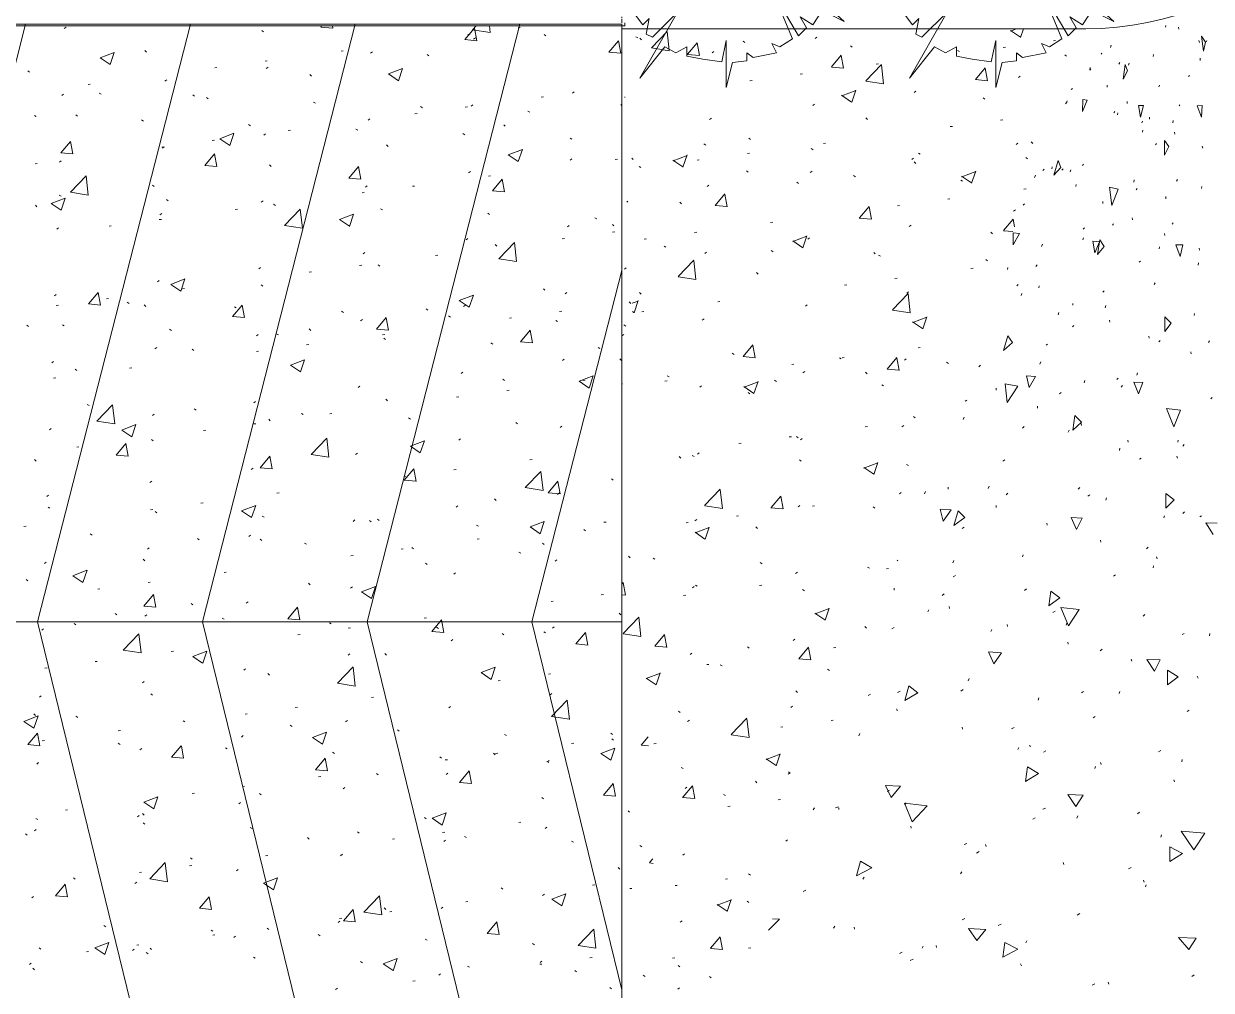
# Model space of a CAD drawing. Header units: millimetres. Extents: x 5359 to 218750, y -16347 to 109893.
# Drawn here: x 125256 to 129220, y 14008 to 17234 of the extents above; entities that cross this region are included whole.
import ezdxf

# ---------------------------------------------------------------- set-up
doc = ezdxf.new("R2010")
doc.units = ezdxf.units.MM
doc.linetypes.add('Grid Line', pattern=[22.225, 12.7, -3.175, 3.175, -3.175])
for name, color, linetype, lineweight in [('A-DETL-THIN', 151, 'Continuous', 9), ('A-FLOR', 192, 'Continuous', 9), ('A-FLOR-PATT', 8, 'Continuous', 9), ('A-WALL-3', 113, 'Continuous', 18), ('G-IMPT', 8, 'Continuous', 9), ('L-PLNT', 71, 'Continuous', 9), ('S-GRID-1', 1, 'Grid Line', 9)]:
    doc.layers.add(name, color=color, linetype=linetype, lineweight=lineweight)

# ---------------------------------------------------------------- blocks, each defined once
blk = doc.blocks.new('FP_70-TKCS_MB ĐỊNH VỊ CỔNG-HÀNG RÀO')
at = {"layer": 'A-FLOR-PATT'}
for p, q in [((129067, 17222.9), (129069, 17227.4)), ((129112.1, 17216), (129111.1, 17222.5)), ((129180.5, 17171.3), (129179, 17177.8)), ((129194.4, 17142.7), (129187.4, 17192.2)), ((129201, 17172.4), (129187.4, 17192.2)), ((129194.4, 17142.7), (129201, 17172.4)), ((129203.5, 17173.6), (129205, 17178.2)), ((128852.2, 17131.9), (128855.3, 17135.9)), ((128883.7, 17155), (128885.8, 17162.2)), ((129026.7, 17124.4), (129027.5, 17131.6)), ((128814.9, 17080.7), (128816, 17087.3)), ((128911.8, 17098.9), (128914.6, 17104)), ((128925.7, 17049.3), (128932.9, 17098.1)), ((128940.9, 17076.6), (128932.9, 17098.1)), ((128944.4, 17095.1), (128946, 17102.3)), ((129183.5, 17111.1), (129183.1, 17118.5)), ((128814.9, 17078.8), (128818.3, 17083.8)), ((128925.7, 17049.3), (128940.9, 17076.6)), ((129144.7, 17057.1), (129146.4, 17062.6)), ((128752.7, 17014.1), (128756.4, 17018.1)), ((128872.4, 17022.6), (128872.9, 17029.2)), ((129045.3, 17023), (129047.5, 17028.3)), ((128733.2, 16966.4), (128737, 16971.3)), ((128736.6, 16968.8), (128739.5, 16976)), ((128790.1, 16941.3), (128791.3, 16980.9)), ((128790.1, 16941.3), (128806.4, 16978.6)), ((128806.4, 16978.6), (128791.3, 16980.9)), ((128939, 16967.5), (128939, 16974.1)), ((128894.8, 16936.8), (128898.1, 16941)), ((128906.9, 16929.3), (128908.6, 16936.5)), ((128983.9, 16922.5), (128977.5, 16961.4)), ((128993.5, 16960.6), (128977.5, 16961.4)), ((128983.9, 16922.5), (128993.5, 16960.6)), ((129113.2, 16959.3), (129115.6, 16963.7)), ((129190.1, 16960.6), (129173.5, 16959.9)), ((129187.4, 16921.5), (129173.5, 16959.9)), ((129187.4, 16921.5), (129190.1, 16960.6)), ((128988.3, 16903.1), (128991, 16908.3)), ((129014.5, 16915.2), (129014, 16921.8)), ((129091.8, 16903.5), (129092.4, 16910.8)), ((128990.8, 16871.8), (128991.9, 16879)), ((129098.8, 16865.6), (129097.8, 16872.1)), ((129034, 16829.6), (129037, 16833.9)), ((129064, 16795.4), (129064, 16844.5)), ((129078.4, 16823.8), (129064, 16844.5)), ((129064, 16795.4), (129078.4, 16823.8)), ((129191.8, 16818.3), (129190.2, 16824.9)), ((128695.1, 16728.1), (128709.2, 16776.9)), ((128717.8, 16754.4), (128709.2, 16776.8)), ((128629.7, 16721), (128632.9, 16728.1)), ((128658.3, 16743.7), (128662.7, 16748.6)), ((128687.6, 16749.8), (128688.6, 16756.4)), ((128695.1, 16728.1), (128717.8, 16754.4)), ((128721.8, 16745.2), (128726, 16749.2)), ((128748.6, 16739.4), (128751.2, 16746.6)), ((128790, 16760.4), (128793.8, 16765.4)), ((128768.2, 16690.2), (128768.7, 16696.8)), ((128888.3, 16626.8), (128880.7, 16688.4)), ((128909.8, 16682.1), (128880.7, 16688.4)), ((128961.3, 16705.2), (128962.6, 16712.4)), ((129104.2, 16708.6), (129106.9, 16713.9)), ((129188, 16683.4), (129188.2, 16690.8)), ((128888.3, 16626.8), (128909.8, 16682.1)), ((128969.2, 16678.9), (128972.4, 16684.1)), ((129068.1, 16649.6), (129069, 16656.9)), ((128591.9, 16628.7), (128596.6, 16632.6)), ((128858.1, 16633.4), (128858, 16640)), ((128956.9, 16579.1), (128956.3, 16585.7)), ((129089.9, 16564.8), (129093.4, 16569.2)), ((128558.5, 16496.3), (128558.7, 16536.3)), ((128558.5, 16496.3), (128580.3, 16533.3)), ((128580.3, 16533.3), (128558.7, 16536.3)), ((128792.3, 16548.4), (128796.5, 16552.5)), ((128889.9, 16561.2), (128893.6, 16566.4)), ((129064.7, 16527.3), (129063.6, 16533.8)), ((128653.6, 16490.8), (128656.5, 16497.9)), ((128791.9, 16512), (128794.1, 16519.2)), ((128832, 16468.7), (128824.5, 16507.9)), ((128847.2, 16506.3), (128824.5, 16507.9)), ((128832, 16468.7), (128847.2, 16506.3)), ((128840.9, 16463.3), (128847.9, 16512.1)), ((128840.9, 16463.3), (128863, 16490.4)), ((128863, 16490.4), (128847.9, 16512.1)), ((129116.6, 16456.9), (129101.6, 16495.7)), ((129125.2, 16495.3), (129101.6, 16495.7)), ((129116.6, 16456.9), (129125.2, 16495.4)), ((129046.7, 16482.2), (129047.7, 16489.5)), ((129181.3, 16477.6), (129179.6, 16484.2)), ((128540.5, 16413.2), (128541.5, 16419.8)), ((128634, 16424), (128638.8, 16428.9)), ((128979.9, 16437.6), (128983.9, 16441.8)), ((129176.5, 16428.1), (129177, 16435.4)), ((128570.6, 16359.1), (128575.7, 16363.1)), ((128585.1, 16326.6), (128588.2, 16333.7)), ((128644.8, 16352.3), (128645.2, 16358.9)), ((128858.7, 16337.5), (128862.9, 16342.7)), ((129029, 16363.2), (129032.7, 16368.5)), ((128758.3, 16294), (128758.2, 16300.5)), ((128866.4, 16286.1), (128868.3, 16293.3)), ((128708.9, 16262.5), (128711.5, 16269.6)), ((129065.1, 16206.1), (129064.9, 16255.2)), ((129086.5, 16234.1), (129064.9, 16255.2)), ((129163.2, 16259.8), (129163.8, 16267.1)), ((128757.1, 16221.8), (128761.8, 16226.8)), ((128881, 16238), (128880.3, 16244.5)), ((129065.1, 16206.1), (129086.5, 16234.1)), ((128526.9, 16143.6), (128540.9, 16192.3)), ((128556.5, 16169.8), (128540.9, 16192.3)), ((129012.7, 16184.1), (129011.4, 16190.7)), ((129045.6, 16171.8), (129050.1, 16176)), ((129210.7, 16170.1), (129214.3, 16175.4)), ((128526.9, 16143.6), (128556.5, 16169.8)), ((128668.7, 16160.8), (128674, 16164.8)), ((129153.2, 16132.2), (129151.5, 16138.8)), ((128444, 16089.1), (128449.7, 16094)), ((128648.4, 16097.7), (128651.1, 16104.9)), ((128612.3, 16019.5), (128603.8, 16059.1)), ((128633.1, 16056.8), (128603.8, 16059.1)), ((128612.3, 16019.5), (128633.1, 16056.8)), ((128972, 16061.2), (128973.6, 16068.4)), ((128502.3, 16010.5), (128502.6, 16017.1)), ((128539, 15969.2), (128531.7, 16031.5)), ((128574.5, 16023.6), (128531.7, 16031.5)), ((128539, 15969.2), (128574.5, 16023.6)), ((128795.5, 16035.6), (128797.7, 16042.8)), ((128904.7, 16046.8), (128909.8, 16051)), ((128919.3, 16020.7), (128924, 16025.8)), ((128977.3, 15998.6), (128961.2, 16037.8)), ((128991.5, 16036.6), (128961.2, 16037.8)), ((128977.3, 15998.6), (128991.5, 16036.6)), ((128398.5, 15973.6), (128404.6, 15977.5)), ((128713.9, 15998.5), (128719.1, 16003.5)), ((129218.8, 15981.5), (129223.4, 15985.8)), ((128639.9, 15950.9), (128639.7, 15957.5)), ((129095.7, 15888.4), (129070.2, 15950)), ((129117.4, 15944.4), (129070.2, 15950)), ((129095.7, 15888.4), (129117.4, 15944.4)), ((128392.1, 15913), (128395.7, 15920.1)), ((128758.4, 15877.2), (128765.2, 15926.1)), ((128758.4, 15877.2), (128787.4, 15904.2)), ((128787.4, 15904.2), (128765.2, 15926.1)), ((128786.7, 15893.3), (128785.9, 15899.9)), ((128590.2, 15884.4), (128595.9, 15889.4)), ((128742.9, 15870.2), (128745.3, 15877.4)), ((128913.3, 15809.6), (128915.1, 15816.8)), ((128942.6, 15837.7), (128941.2, 15844.2)), ((129108.9, 15836.8), (129110.1, 15844)), ((129124.7, 15824.2), (129129.3, 15829.5)), ((128524.4, 15773.9), (128530.7, 15777.9)), ((128980.2, 15780.1), (128985.7, 15784.3)), ((129107.5, 15783.8), (129105.6, 15790.4)), ((128262.4, 15665.2), (128266.3, 15672.3)), ((128341.6, 15680.1), (128341.8, 15686.7)), ((128475.3, 15682.9), (128478.6, 15690)), ((128535, 15661.4), (128541.1, 15666.4)), ((128775.3, 15680.5), (128780.9, 15685.6)), ((128808.6, 15657.2), (128814.7, 15661.3)), ((129068.4, 15616.7), (129068, 15665.8)), ((129096.8, 15644.3), (129068, 15665.8)), ((128502.3, 15619.3), (128502, 15625.9)), ((128868.7, 15643.6), (128870.7, 15650.8)), ((129068.4, 15616.7), (129096.8, 15644.3)), ((128325, 15574), (128315.6, 15613.8)), ((128351.5, 15611), (128315.6, 15613.8)), ((128325, 15574), (128351.5, 15611)), ((128361, 15559.1), (128374.8, 15607.8)), ((128361, 15559.1), (128397.6, 15585.3)), ((128397.6, 15585.3), (128374.8, 15607.8)), ((128769.8, 15545.8), (128752.8, 15585.2)), ((128789.7, 15583.3), (128752.8, 15585.2)), ((128769.8, 15545.8), (128789.7, 15583.3)), ((129062.3, 15584.1), (129063.7, 15591.3)), ((129125.4, 15599), (129130.5, 15604.3)), ((129181.6, 15587.4), (129187.2, 15591.7)), ((128389.1, 15548.6), (128395.8, 15553.5)), ((128672.2, 15560.3), (128671.4, 15566.9)), ((129226.2, 15528.7), (129201.5, 15567.9)), ((129239.4, 15566.9), (129201.5, 15567.9)), ((128851.4, 15503.1), (128850, 15509.7)), ((128589.9, 15454), (128592.8, 15461.2)), ((129004.2, 15481.2), (129009.7, 15486.4)), ((128357.6, 15434.5), (128361.2, 15441.7)), ((129025.7, 15417.4), (129027.4, 15424.7)), ((129039.7, 15447.4), (129037.7, 15454)), ((128359.1, 15387.6), (128366.5, 15391.6)), ((128893.8, 15389.6), (128900.4, 15393.8)), ((128161.8, 15343.7), (128162, 15350.3)), ((128597, 15342.5), (128603.6, 15347.5)), ((128321.9, 15325.8), (128329, 15330.8)), ((128678.1, 15291.1), (128684.7, 15340)), ((128678.1, 15291.1), (128714.1, 15317.9)), ((128714.1, 15317.9), (128684.7, 15340)), ((128274.1, 15270.5), (128277.8, 15277.6)), ((128346.1, 15282), (128345.7, 15288.6)), ((128691.6, 15268.6), (128698.7, 15272.6)), ((128743.1, 15223.7), (128717.8, 15285.8)), ((128778.9, 15278.6), (128717.8, 15285.7)), ((128743.1, 15223.7), (128778.9, 15278.6)), ((128992.8, 15256.7), (128998.8, 15261.8)), ((128539.8, 15221.9), (128538.8, 15228.5)), ((128735.8, 15226), (128738.3, 15233.2)), ((128154, 15214.1), (128161.7, 15219)), ((128484.2, 15205), (128487.4, 15212.2)), ((129123.2, 15194.8), (129129.9, 15199)), ((129213.9, 15191.1), (129215.3, 15198.4)), ((128742.7, 15163.2), (128741.2, 15169.8)), ((128849.2, 15140.7), (128855.8, 15145.8)), ((128494.6, 15097.1), (128476.5, 15136.8)), ((128520.1, 15134.3), (128476.5, 15136.8)), ((128494.6, 15097.1), (128520.1, 15134.4)), ((128954.7, 15105.9), (128952.7, 15112.5)), ((129031.2, 15072.5), (129005.5, 15112)), ((129050.1, 15110.3), (129005.5, 15111.9)), ((129031.2, 15072.5), (129050.1, 15110.3)), ((129074.1, 15027.2), (129073.5, 15076.3)), ((129109.5, 15054.4), (129073.5, 15076.3)), ((128197.4, 14974.6), (128211, 15023.3)), ((128240.9, 15000.7), (128211, 15023.3)), ((128408.6, 15040.6), (128412, 15047.8)), ((129074.1, 15027.2), (129109.5, 15054.4)), ((129176, 15049.6), (129173.4, 15056.2)), ((128074.7, 14991.5), (128082.8, 14996.4)), ((128173, 15001.8), (128181.4, 15005.8)), ((128197.4, 14974.6), (128240.9, 15000.7)), ((128384.5, 15006.1), (128392.1, 15011.1)), ((128642.1, 14976.2), (128645, 14983.4)), ((128786.5, 15000.3), (128794.1, 15004.4)), ((128913, 14998.2), (128915.1, 15005.4)), ((128171.5, 14940.6), (128171.1, 14947.2)), ((128825.8, 14916.7), (128832.8, 14921.8)), ((129139.9, 14937.7), (129146.4, 14942.8)), ((128389.2, 14879.6), (128388.2, 14886.2)), ((128553.6, 14880.8), (128561.8, 14884.8)), ((128043.2, 14857.1), (128047.4, 14864.3)), ((128616.1, 14819.7), (128614.6, 14826.3)), ((128574.5, 14811.3), (128577.5, 14818.5)), ((128660, 14802.3), (128667.5, 14807.3)), ((129043.9, 14803.5), (129051.6, 14807.7)), ((128600.2, 14705), (128606.6, 14753.8)), ((128643.1, 14731.5), (128606.6, 14753.8)), ((128831.4, 14747.6), (128833.9, 14754.8)), ((128852.4, 14760.9), (128850.3, 14767.5)), ((129121.5, 14770.2), (129123.3, 14777.5)), ((128600.2, 14705), (128643.1, 14731.5)), ((129097.8, 14703), (129095.2, 14709.6)), ((128151.9, 14651.6), (128132.8, 14691.4)), ((128183, 14688.6), (128132.8, 14691.4)), ((128138, 14671.1), (128146.6, 14676)), ((128151.9, 14651.6), (128183, 14688.6)), ((128221.4, 14569.6), (128196.6, 14632.1)), ((128271.3, 14623.8), (128196.6, 14632.1)), ((128197.7, 14626.4), (128201.5, 14633.5)), ((128768.1, 14621.2), (128741.4, 14660.8)), ((128792.7, 14658.6), (128741.4, 14660.8)), ((128768.1, 14621.2), (128792.6, 14658.6)), ((127890.8, 14609.5), (127895.4, 14616.6)), ((127966.1, 14616.4), (127975.5, 14620.3)), ((127977.4, 14610.5), (127976.9, 14617.1)), ((128221.4, 14569.6), (128271.3, 14623.8)), ((128658.2, 14611.9), (128666.9, 14616)), ((128771.7, 14582.3), (128774.4, 14589.5)), ((128973.6, 14597.1), (128981.1, 14602.1)), ((128218.1, 14548.7), (128217, 14555.3)), ((128624.5, 14578.7), (128632.5, 14583.7)), ((129052, 14518.7), (129054.1, 14526)), ((129162.3, 14476.6), (129119.2, 14539.1)), ((129198.5, 14531.9), (129119.2, 14539.1)), ((129162.3, 14476.6), (129198.5, 14531.9)), ((128394.8, 14493.8), (128404, 14497.8)), ((128436.6, 14465.6), (128445.1, 14470.5)), ((128468.2, 14487.8), (128466.6, 14494.4)), ((129082, 14437.5), (129081.3, 14486.7)), ((129124.4, 14464.4), (129081.3, 14486.7)), ((128036.1, 14390), (128049.5, 14438.7)), ((128086.6, 14416), (128049.5, 14438.7)), ((128727.7, 14427.8), (128725.5, 14434.4)), ((129082, 14437.5), (129124.4, 14464.4)), ((128036.1, 14390), (128086.6, 14416)), ((128383.5, 14396.2), (128387.1, 14403.4)), ((128943.5, 14413.5), (128952.3, 14417.6)), ((128057.2, 14378.3), (128061.4, 14385.5)), ((128996.4, 14368.4), (128993.7, 14375)), ((129000.3, 14352.8), (129002.6, 14360.1)), ((127857.5, 14336.9), (127867, 14341.8)), ((127742.4, 14208.6), (127778.6, 14245)), ((127778.6, 14244.9), (127755.6, 14246.2)), ((128389, 14242.4), (128398, 14247.3)), ((128773, 14258.6), (128781.4, 14263.6)), ((127958.7, 14214.5), (127963.1, 14221.6)), ((128029.3, 14211.9), (128028.2, 14218.5)), ((128437.3, 14173.6), (128409.6, 14213.5)), ((128467.5, 14210.8), (128409.6, 14213.4)), ((128437.3, 14173.6), (128467.5, 14210.8)), ((128509.1, 14224.4), (128518.7, 14228.4)), ((128255.1, 14147.7), (128258.9, 14154.8)), ((128303.1, 14150.2), (128301.3, 14156.9)), ((128524.5, 14118.7), (128530.7, 14167.6)), ((128574.4, 14145), (128530.7, 14167.6)), ((128600.8, 14166), (128604, 14173.2)), ((129145.8, 14143.6), (129110.3, 14183.5)), ((129169.3, 14181.1), (129110.3, 14183.5)), ((129145.7, 14143.6), (129169.3, 14181.2)), ((128179.1, 14130.2), (128188.6, 14135.1)), ((128215.1, 14107.4), (128225.3, 14111.4)), ((128524.5, 14118.7), (128574.4, 14145.1)), ((128586.2, 14089.1), (128583.9, 14095.8)), ((128878.6, 14028.5), (128875.8, 14035.1)), ((129154.8, 14053.7), (129163.2, 14058.7)), ((128822.2, 14024.6), (128832, 14028.6))]:
    blk.add_line(p, q, dxfattribs=at)
blk = doc.blocks.new('FP_78-TKCS_MB ĐỊNH VỊ CỔNG-HÀNG RÀO')
at = {"layer": 'A-FLOR-PATT'}
for p, q in [((125391.7, 17217.9), (125397.6, 17222.4)), ((126051.3, 17211.3), (126056.7, 17206.4)), ((126248.3, 17222.9), (126251.7, 17226.9)), ((126248.3, 17222.9), (126288.3, 17219.4)), ((126288.3, 17219.3), (126286.9, 17226.9)), ((126728.8, 17180.8), (126761.1, 17219.3)), ((126753.7, 17213.5), (126766.7, 17226.9)), ((126753.7, 17213.5), (126813.3, 17204.2)), ((126768.8, 17177.2), (126761.1, 17219.3)), ((126813.3, 17204.1), (126810.7, 17226.9)), ((126906.3, 17220.1), (126913.6, 17221.1)), ((126728.8, 17180.8), (126768.8, 17177.3)), ((126738.6, 17198), (126745.9, 17199)), ((126758, 17182.4), (126763.8, 17186.9)), ((126993.3, 17198.4), (126998.7, 17193.4)), ((127209.3, 17138.8), (127241.6, 17177.3)), ((127249.4, 17135.2), (127241.7, 17177.2)), ((125511, 17119.9), (125557.9, 17138)), ((125544.3, 17097.4), (125557.9, 17137.9)), ((125660.5, 17144.2), (125665.9, 17139.2)), ((126315.4, 17142.3), (126322.7, 17143.2)), ((126413.9, 17135.2), (126419.8, 17139.6)), ((126602.5, 17131.3), (126607.9, 17126.3)), ((127209.3, 17138.8), (127249.4, 17135.3)), ((125511, 17119.9), (125544.3, 17097.4)), ((125893.9, 17086.7), (125901.2, 17087.7)), ((126061.6, 17108.8), (126068.9, 17109.8)), ((126065.9, 17084.9), (126071.8, 17089.4)), ((126473.8, 17066.3), (126520.8, 17084.3)), ((126507.2, 17043.7), (126520.8, 17084.2)), ((125269.7, 17077.1), (125275.1, 17072.1)), ((125727.4, 17041.9), (125733.3, 17046.4)), ((126211.7, 17064.1), (126217.1, 17059.2)), ((126473.8, 17066.3), (126507.1, 17043.8)), ((125470.7, 17031), (125478, 17031.9)), ((127088.1, 17002.1), (127094, 17006.6)), ((125383.4, 16994.7), (125389.3, 16999.2)), ((125508.2, 17002.6), (125514.4, 16998.7)), ((125820.9, 16997), (125826.3, 16992)), ((125865.8, 16987.5), (125872.1, 16983.5)), ((126223.5, 16972.4), (126229.7, 16968.4)), ((126983.6, 16989.1), (126990.9, 16990.1)), ((125291.7, 16927.7), (125298, 16923.7)), ((125430.1, 16929.9), (125435.6, 16924.9)), ((126562.1, 16933.6), (126569.4, 16934.6)), ((126581.1, 16957.3), (126587.4, 16953.3)), ((126729.9, 16955.7), (126737.2, 16956.7)), ((126749.6, 16959.2), (126755.5, 16963.7)), ((126938.8, 16942.2), (126945, 16938.2)), ((127249, 16963.8), (127253, 16960.1)), ((125649.4, 16912.6), (125655.6, 16908.6)), ((126007, 16897.5), (126013.3, 16893.5)), ((126405.6, 16912), (126411.5, 16916.5)), ((126858.2, 16896.7), (126863.6, 16891.7)), ((125910.7, 16850), (125957.6, 16868.1)), ((125910.7, 16850), (125944, 16827.5)), ((125944, 16827.5), (125957.6, 16868)), ((126057.6, 16861.7), (126063.4, 16866.2)), ((126138.9, 16877.8), (126146.2, 16878.8)), ((126364.7, 16882.4), (126370.9, 16878.4)), ((126722.3, 16867.2), (126728.6, 16863.3)), ((127080, 16852.1), (127086.2, 16848.2)), ((125379.7, 16802.7), (125412.1, 16841.2)), ((125419.8, 16799.1), (125412.1, 16841.1)), ((125717.4, 16822.3), (125724.7, 16823.3)), ((125719.1, 16818.8), (125725, 16823.2)), ((125885.1, 16844.4), (125892.5, 16845.4)), ((126467.4, 16829.5), (126472.8, 16824.6)), ((126873.5, 16796.4), (126920.5, 16814.4)), ((126906.9, 16773.8), (126920.5, 16814.3)), ((125294.2, 16766.5), (125301.5, 16767.5)), ((125375.1, 16771.5), (125380.9, 16776)), ((125379.7, 16802.7), (125419.8, 16799.2)), ((125860.3, 16760.6), (125892.6, 16799.1)), ((125900.3, 16757), (125892.6, 16799.1)), ((126873.5, 16796.4), (126906.8, 16773.9)), ((127079.8, 16778.9), (127085.6, 16783.4)), ((127230.3, 16780.5), (127237.6, 16781.4)), ((125860.3, 16760.6), (125900.3, 16757.1)), ((126076.6, 16762.4), (126082, 16757.4)), ((126340.8, 16718.6), (126373.1, 16757.1)), ((126380.9, 16715), (126373.1, 16757)), ((126741.3, 16736), (126747.2, 16740.5)), ((125412, 16671.3), (125464.2, 16725.7)), ((125471.6, 16662), (125464.2, 16725.6)), ((125685.8, 16695.3), (125691.2, 16690.3)), ((126340.8, 16718.6), (126380.8, 16715.1)), ((126397.3, 16688.8), (126403.1, 16693.3)), ((126553.4, 16691.3), (126560.7, 16692.2)), ((126807.2, 16724.7), (126814.5, 16725.7)), ((126821.3, 16676.5), (126853.7, 16715)), ((126861.4, 16672.9), (126853.7, 16715)), ((125347.6, 16633.8), (125394.5, 16651.8)), ((125374.6, 16661.8), (125380.8, 16657.9)), ((125380.9, 16611.2), (125394.5, 16651.7)), ((125412, 16671.3), (125471.6, 16662)), ((126385.6, 16669.2), (126392.9, 16670.1)), ((126821.3, 16676.5), (126861.4, 16673)), ((125295, 16628.1), (125300.4, 16623.2)), ((125347.6, 16633.8), (125380.9, 16611.3)), ((125732.3, 16646.7), (125738.5, 16642.8)), ((125962.4, 16613.4), (125969.8, 16614.4)), ((126049.2, 16638.5), (126055.1, 16643)), ((126089.9, 16631.6), (126096.1, 16627.6)), ((126127, 16560.3), (126179.2, 16614.8)), ((126186.5, 16551), (126179.2, 16614.7)), ((126447.6, 16616.5), (126453.8, 16612.5)), ((125708.7, 16580), (125716, 16580.9)), ((125710.8, 16595.6), (125716.6, 16600.1)), ((126310.4, 16580.1), (126357.3, 16598.1)), ((126310.4, 16580.1), (126343.7, 16557.6)), ((126343.7, 16557.5), (126357.3, 16598.1)), ((126805.2, 16601.4), (126811.4, 16597.4)), ((127162.9, 16586.3), (127169.1, 16582.3)), ((125366.7, 16548.4), (125372.6, 16552.8)), ((125540.9, 16557.9), (125548.2, 16558.8)), ((126127, 16560.4), (126186.5, 16551.1)), ((127071.4, 16555.8), (127077.3, 16560.2)), ((127221, 16563.8), (127226.4, 16558.8)), ((127221.6, 16538.1), (127228.9, 16539.1)), ((126733, 16512.8), (126738.8, 16517.3)), ((126830.2, 16496.6), (126835.6, 16491.7)), ((126841.9, 16449.4), (126894.1, 16503.8)), ((126901.5, 16440.1), (126894.1, 16503.7)), ((127053.9, 16516), (127061.2, 16517)), ((126388.9, 16465.6), (126394.8, 16470.1)), ((126630.7, 16460.3), (126638, 16461.2)), ((126040.9, 16415.3), (126046.8, 16419.8)), ((126376.9, 16426.8), (126384.2, 16427.8)), ((126439.4, 16429.5), (126444.8, 16424.5)), ((126841.9, 16449.4), (126901.5, 16440.2)), ((125702.4, 16372.4), (125708.3, 16376.9)), ((125747.3, 16363.9), (125794.2, 16381.9)), ((125780.6, 16341.3), (125794.2, 16381.8)), ((126209.2, 16404.7), (126216.5, 16405.7)), ((125472.3, 16298.4), (125504.6, 16336.9)), ((125512.3, 16294.8), (125504.6, 16336.8)), ((125747.3, 16363.9), (125780.6, 16341.4)), ((125786, 16349), (125793.3, 16349.9)), ((126048.6, 16362.4), (126054, 16357.4)), ((126990.6, 16349.4), (126996, 16344.5)), ((127063.1, 16332.6), (127069, 16337.1)), ((125358.4, 16325.2), (125364.3, 16329.7)), ((125364.4, 16293.4), (125371.8, 16294.4)), ((125472.3, 16298.4), (125512.3, 16294.9)), ((125532.2, 16315.5), (125539.5, 16316.5)), ((125601.5, 16304.1), (125607.7, 16300.2)), ((125657.8, 16295.2), (125663.2, 16290.3)), ((125952.8, 16256.3), (125985.1, 16294.8)), ((125992.9, 16252.8), (125985.2, 16294.8)), ((126710.1, 16310.2), (126757, 16328.2)), ((126710.1, 16310.2), (126743.4, 16287.7)), ((126724.6, 16289.6), (126730.5, 16294.1)), ((126743.4, 16287.6), (126757.1, 16328.1)), ((125952.8, 16256.3), (125992.9, 16252.8)), ((125959.2, 16289), (125965.4, 16285.1)), ((126316.8, 16273.9), (126323, 16269.9)), ((126433.3, 16214.3), (126465.7, 16252.8)), ((126473.4, 16210.7), (126465.7, 16252.7)), ((126599.8, 16282.3), (126605.2, 16277.3)), ((126674.5, 16258.8), (126680.7, 16254.8)), ((126877.4, 16251.6), (126884.7, 16252.6)), ((127045.1, 16273.7), (127052.4, 16274.7)), ((125267, 16228.1), (125272.5, 16223.1)), ((125385.1, 16229.2), (125391.3, 16225.2)), ((125742.7, 16214.1), (125748.9, 16210.1)), ((126209, 16215.2), (126214.5, 16210.2)), ((126380.6, 16242.4), (126386.5, 16246.9)), ((126433.3, 16214.3), (126473.4, 16210.8)), ((127032.1, 16243.7), (127038.3, 16239.7)), ((126032.6, 16192.1), (126038.4, 16196.6)), ((126100.4, 16199), (126106.6, 16195)), ((126454.2, 16195.8), (126461.5, 16196.8)), ((126458, 16183.9), (126464.2, 16179.9)), ((126913.9, 16172.2), (126946.2, 16210.7)), ((126953.9, 16168.7), (126946.2, 16210.7)), ((125694.1, 16149.2), (125700, 16153.7)), ((125818.2, 16148), (125823.7, 16143.1)), ((126032.7, 16140.3), (126040, 16141.3)), ((126200.4, 16162.4), (126207.7, 16163.4)), ((126815.6, 16168.8), (126821.9, 16164.8)), ((126913.9, 16172.2), (126953.9, 16168.7)), ((127173.3, 16153.6), (127179.5, 16149.7)), ((125350.1, 16102), (125355.9, 16106.5)), ((126147, 16093.9), (126193.9, 16112)), ((126147, 16093.9), (126180.3, 16071.4)), ((126180.3, 16071.4), (126193.9, 16111.9)), ((127054.8, 16109.4), (127060.6, 16113.9)), ((127246.3, 16114.8), (127251.7, 16109.8)), ((125427.4, 16080.9), (125432.9, 16075.9)), ((125609.5, 16084.5), (125616.8, 16085.5)), ((126716.3, 16066.5), (126722.2, 16070.9)), ((127109.8, 16040.3), (127156.7, 16058.3)), ((127143.1, 16017.7), (127156.8, 16058.2)), ((125355.7, 16051.1), (125363, 16052.1)), ((126372.3, 16019.2), (126378.1, 16023.7)), ((126855.5, 16047.7), (126860.9, 16042.7)), ((127109.8, 16040.3), (127143.1, 16017.8)), ((127122.4, 16042.7), (127129.7, 16043.7)), ((126464.7, 15980.6), (126470.1, 15975.6)), ((126700.9, 15987.2), (126708.2, 15988.1)), ((126868.7, 16009.3), (126876, 16010.2)), ((125467.9, 15963.3), (125474.1, 15959.4)), ((125500.2, 15907.2), (125552.4, 15961.7)), ((125559.8, 15897.9), (125552.4, 15961.6)), ((125825.6, 15948.2), (125831.8, 15944.3)), ((126024.2, 15969), (126030.1, 15973.4)), ((125500.2, 15907.2), (125559.8, 15898)), ((125583.8, 15877.7), (125630.8, 15895.7)), ((125617.2, 15855.1), (125630.8, 15895.6)), ((125685.8, 15926), (125691.6, 15930.5)), ((126023.9, 15898), (126031.3, 15898.9)), ((126073.9, 15913.4), (126079.3, 15908.5)), ((126183.2, 15933.1), (126189.4, 15929.2)), ((126277.7, 15931.4), (126285, 15932.4)), ((126540.9, 15918), (126547.1, 15914)), ((126898.5, 15902.9), (126904.7, 15898.9)), ((125341.7, 15878.8), (125347.6, 15883.3)), ((125583.8, 15877.7), (125617.2, 15855.2)), ((125856.2, 15875.9), (125863.5, 15876.8)), ((127046.4, 15886.2), (127052.3, 15890.7)), ((125433, 15820.1), (125440.3, 15821.1)), ((125564.8, 15794.1), (125597.2, 15832.6)), ((125604.9, 15790.5), (125597.2, 15832.5)), ((125683.1, 15846.3), (125688.6, 15841.3)), ((126215.1, 15796.3), (126267.4, 15850.7)), ((126274.7, 15787), (126267.4, 15850.6)), ((126546.7, 15824), (126593.6, 15842.1)), ((126546.7, 15824), (126580, 15801.5)), ((126580, 15801.5), (126593.6, 15842)), ((126708, 15843.3), (126713.8, 15847.8)), ((125292.3, 15779.2), (125297.8, 15774.2)), ((125564.8, 15794.1), (125604.9, 15790.6)), ((126045.4, 15752), (126077.7, 15790.6)), ((126085.4, 15748.5), (126077.7, 15790.5)), ((126215.1, 15796.3), (126274.7, 15787.1)), ((126363.9, 15796.1), (126369.8, 15800.5)), ((126946, 15778.3), (126953.3, 15779.2)), ((126015.9, 15745.8), (126021.8, 15750.3)), ((126045.4, 15752), (126085.4, 15748.5)), ((126525.9, 15710), (126558.2, 15748.5)), ((126565.9, 15706.4), (126558.2, 15748.4)), ((126692.2, 15744.8), (126699.5, 15745.8)), ((126930.1, 15685.4), (126982.3, 15739.8)), ((126989.7, 15676), (126982.3, 15739.7)), ((125677.4, 15702.8), (125683.3, 15707.3)), ((126524.4, 15722.7), (126531.7, 15723.7)), ((126525.9, 15710), (126565.9, 15706.5)), ((127006.4, 15667.9), (127038.7, 15706.5)), ((127046.5, 15664.4), (127038.8, 15706.4)), ((127218.3, 15714.8), (127223.7, 15709.8)), ((125333.4, 15655.6), (125339.3, 15660.1)), ((126101.2, 15667), (126108.6, 15667.9)), ((126930.1, 15685.4), (126989.7, 15676.1)), ((127006.4, 15667.9), (127046.5, 15664.4)), ((127038.1, 15663), (127044, 15667.5)), ((125337.2, 15620.7), (125343.4, 15616.8)), ((125847.5, 15633.5), (125854.8, 15634.5)), ((125983.6, 15607.8), (126030.5, 15625.8)), ((126016.9, 15585.2), (126030.5, 15625.7)), ((126699.6, 15620.1), (126705.5, 15624.6)), ((126827.5, 15647.7), (126832.9, 15642.7)), ((125679.7, 15611.4), (125687, 15612.4)), ((125694.8, 15605.6), (125701, 15601.7)), ((125983.5, 15607.8), (126016.9, 15585.3)), ((126052.5, 15590.5), (126058.7, 15586.6)), ((126436.7, 15580.5), (126442.1, 15575.6)), ((125256.5, 15555.7), (125263.8, 15556.6)), ((126355.6, 15572.9), (126361.5, 15577.4)), ((126410.1, 15575.4), (126416.3, 15571.5)), ((126767.8, 15560.3), (126774, 15556.3)), ((126946.4, 15554.1), (126993.3, 15572.1)), ((126946.4, 15554.1), (126979.7, 15531.6)), ((126979.7, 15531.5), (126993.3, 15572.1)), ((127125.4, 15545.2), (127131.6, 15541.2)), ((127192.7, 15569.6), (127200, 15570.6)), ((125478.4, 15530.7), (125484.6, 15526.7)), ((125836, 15515.6), (125842.2, 15511.6)), ((126007.6, 15522.6), (126013.4, 15527.1)), ((126045.9, 15513.4), (126051.4, 15508.4)), ((126193.7, 15500.5), (126199.9, 15496.5)), ((126769.5, 15513.8), (126776.8, 15514.8)), ((126987.9, 15500.5), (126993.4, 15495.5)), ((125669.1, 15479.7), (125675, 15484.1)), ((126348, 15458.3), (126355.3, 15459.3)), ((126515.7, 15480.4), (126523, 15481.4)), ((126551.3, 15485.4), (126557.5, 15481.4)), ((126909, 15470.3), (126915.2, 15466.3)), ((125325.1, 15432.4), (125330.9, 15436.9)), ((125655.1, 15446.3), (125660.6, 15441.3)), ((126597.1, 15433.3), (126602.6, 15428.4)), ((127029.8, 15439.8), (127035.6, 15444.3)), ((125420.4, 15391.5), (125467.3, 15409.5)), ((125420.4, 15391.5), (125453.7, 15369)), ((125453.7, 15368.9), (125467.4, 15409.4)), ((125924.8, 15402.5), (125932.1, 15403.5)), ((126691.3, 15396.9), (126697.2, 15401.4)), ((125264.3, 15379.2), (125269.8, 15374.2)), ((125503.2, 15347), (125510.6, 15347.9)), ((125671, 15369.1), (125678.3, 15370.1)), ((126206.3, 15366.2), (126211.8, 15361.2)), ((126347.3, 15349.7), (126353.1, 15354.2)), ((126383.3, 15337.9), (126430.2, 15355.9)), ((126416.6, 15315.3), (126430.2, 15355.8)), ((125657.4, 15289.8), (125689.7, 15328.3)), ((125697.4, 15286.2), (125689.7, 15328.2)), ((125999.2, 15299.4), (126005.1, 15303.9)), ((126383.2, 15337.9), (126416.6, 15315.4)), ((127016.2, 15305.2), (127023.5, 15306.1)), ((127183.9, 15327.3), (127191.2, 15328.2)), ((125561.2, 15264.8), (125567.5, 15260.9)), ((125657.4, 15289.8), (125697.4, 15286.3)), ((125660.8, 15256.5), (125666.6, 15261)), ((125815.6, 15299.1), (125821, 15294.1)), ((126137.9, 15247.7), (126170.2, 15286.3)), ((126178, 15244.2), (126170.2, 15286.2)), ((127243.6, 15265.9), (127249, 15260.9)), ((125424.8, 15232), (125430.2, 15227)), ((125918.9, 15249.7), (125925.1, 15245.8)), ((126137.9, 15247.7), (126177.9, 15244.2)), ((126276.5, 15234.6), (126282.7, 15230.7)), ((126593, 15249.4), (126600.3, 15250.4)), ((126618.4, 15205.7), (126650.8, 15244.2)), ((126658.5, 15202.1), (126650.8, 15244.1)), ((125316.7, 15209.2), (125322.6, 15213.7)), ((125588.4, 15143.2), (125640.6, 15197.6)), ((125648, 15133.9), (125640.6, 15197.5)), ((126171.5, 15193.9), (126178.8, 15194.8)), ((126339.2, 15216), (126346.5, 15216.9)), ((126618.4, 15205.7), (126658.5, 15202.2)), ((126634.2, 15219.5), (126640.4, 15215.6)), ((126852.8, 15198.7), (126858.2, 15193.8)), ((126991.8, 15204.4), (126998, 15200.4)), ((127021.4, 15216.7), (127027.3, 15221.1)), ((127099, 15163.6), (127131.3, 15202.2)), ((127139, 15160.1), (127131.3, 15202.1)), ((125588.4, 15143.2), (125648, 15134)), ((126683, 15173.7), (126688.8, 15178.2)), ((127099, 15163.6), (127139, 15160.1)), ((125494.5, 15104.7), (125501.8, 15105.6)), ((125748.3, 15138.1), (125755.6, 15139.1)), ((125820.1, 15121.6), (125867.1, 15139.6)), ((125820.1, 15121.6), (125853.4, 15099.1)), ((125853.5, 15099), (125867.1, 15139.5)), ((126338.9, 15126.5), (126344.8, 15131)), ((126462, 15131.6), (126467.5, 15126.6)), ((125326.8, 15082.6), (125334.1, 15083.5)), ((125990.9, 15076.2), (125996.8, 15080.7)), ((126071.2, 15064.5), (126076.7, 15059.5)), ((126303.3, 15032.3), (126355.6, 15086.7)), ((126362.9, 15022.9), (126355.6, 15086.6)), ((126783, 15067.9), (126829.9, 15086)), ((126783, 15067.9), (126816.3, 15045.4)), ((126816.3, 15045.4), (126829.9, 15085.9)), ((127007.5, 15062.8), (127014.8, 15063.8)), ((125652.4, 15033.3), (125658.3, 15037.8)), ((126303.3, 15032.3), (126362.9, 15023)), ((126839.7, 15040.7), (126847, 15041.7)), ((125308.4, 14986.1), (125314.3, 14990.6)), ((125680.4, 14997.3), (125685.9, 14992.4)), ((126416.5, 14985), (126423.8, 14985.9)), ((127013.1, 14993.5), (127019, 14998)), ((126162.7, 14951.5), (126170.1, 14952.5)), ((126674.6, 14950.5), (126680.5, 14955)), ((127018.3, 14921.3), (127070.5, 14975.7)), ((127077.9, 14912), (127070.5, 14975.6)), ((125257, 14905.3), (125303.9, 14923.4)), ((125257, 14905.3), (125290.3, 14882.8)), ((125289.7, 14930.2), (125295.1, 14925.2)), ((125290.3, 14882.8), (125303.9, 14923.3)), ((125430.5, 14922.2), (125436.7, 14918.3)), ((125788.1, 14907.1), (125794.3, 14903.2)), ((125995, 14929.4), (126002.3, 14930.4)), ((126330.6, 14903.3), (126336.5, 14907.8)), ((127018.3, 14921.3), (127077.9, 14912.1)), ((125269.4, 14827.6), (125301.7, 14866.1)), ((125309.4, 14824), (125301.7, 14866)), ((125571.8, 14873.7), (125579.1, 14874.6)), ((126145.8, 14892), (126152, 14888.1)), ((126219.8, 14851.7), (126266.8, 14869.7)), ((126253.2, 14829.1), (126266.8, 14869.6)), ((126503.4, 14876.9), (126509.6, 14873)), ((127215.6, 14865.8), (127221, 14860.9)), ((125269.4, 14827.6), (125309.4, 14824.1)), ((125318, 14840.2), (125325.3, 14841.2)), ((125571.7, 14832.2), (125577.9, 14828.2)), ((125982.6, 14853), (125988.4, 14857.5)), ((126219.8, 14851.7), (126253.1, 14829.2)), ((126861.1, 14861.8), (126867.3, 14857.9)), ((127084.8, 14831.8), (127092.1, 14832.8)), ((127218.7, 14846.7), (127224.9, 14842.7)), ((125644.1, 14810.1), (125650, 14814.6)), ((125749.9, 14785.5), (125782.2, 14824)), ((125749.9, 14785.5), (125790, 14782)), ((125790, 14781.9), (125782.3, 14824)), ((125929.3, 14817.1), (125935.5, 14813.1)), ((126287, 14802), (126293.2, 14798)), ((126644.6, 14786.9), (126650.8, 14782.9)), ((126824.8, 14798.7), (126830.3, 14793.7)), ((126831, 14798.4), (126838.3, 14799.4)), ((127182.7, 14798), (127229.6, 14816.1)), ((127182.7, 14798), (127216, 14775.5)), ((127216, 14775.5), (127229.6, 14816)), ((125300.1, 14762.9), (125305.9, 14767.4)), ((126230.4, 14743.4), (126262.8, 14782)), ((126270.5, 14739.9), (126262.8, 14781.9)), ((126663.2, 14776.3), (126670.5, 14777.3)), ((127002.3, 14771.8), (127008.5, 14767.8)), ((127004.8, 14770.3), (127010.6, 14774.8)), ((126230.4, 14743.5), (126270.5, 14739.9)), ((126240.1, 14720.5), (126247.4, 14721.5)), ((126434, 14731.6), (126439.5, 14726.6)), ((126666.3, 14727.4), (126672.2, 14731.8)), ((126711, 14701.4), (126743.3, 14739.9)), ((126751, 14697.8), (126743.3, 14739.8)), ((125986.3, 14687.1), (125993.6, 14688.1)), ((126322.3, 14680.1), (126328.1, 14684.6)), ((126711, 14701.4), (126751, 14697.9)), ((127191.5, 14659.3), (127223.8, 14697.9)), ((127231.6, 14655.8), (127223.8, 14697.8)), ((125656.7, 14635.4), (125703.6, 14653.4)), ((125656.7, 14635.4), (125690, 14612.9)), ((125690, 14612.8), (125703.6, 14653.4)), ((125818.5, 14665), (125825.8, 14665.9)), ((125974.2, 14629.9), (125980.1, 14634.3)), ((126043.2, 14664.4), (126048.7, 14659.5)), ((126985.2, 14651.5), (126990.7, 14646.5)), ((127191.5, 14659.4), (127231.5, 14655.8)), ((125395.3, 14609.2), (125402.6, 14610.2)), ((125635.8, 14586.9), (125641.6, 14591.4)), ((125652.4, 14597.3), (125657.9, 14592.3)), ((126619.5, 14581.8), (126666.5, 14599.8)), ((126652.9, 14559.2), (126666.5, 14599.7)), ((125296.9, 14581.4), (125303.1, 14577.5)), ((125654.5, 14566.3), (125660.8, 14562.4)), ((126012.2, 14551.2), (126018.4, 14547.3)), ((126594.4, 14584.4), (126599.9, 14579.4)), ((126619.5, 14581.8), (126652.8, 14559.3)), ((126908.3, 14567.4), (126915.6, 14568.4)), ((126996.4, 14547.1), (127002.3, 14551.6)), ((125261.7, 14530.2), (125267.1, 14525.2)), ((125291.7, 14539.7), (125297.6, 14544.2)), ((126203.7, 14517.2), (126209.1, 14512.3)), ((126369.8, 14536.1), (126376.1, 14532.2)), ((126486.8, 14511.9), (126494.1, 14512.8)), ((126654.5, 14534), (126661.8, 14534.9)), ((126658, 14504.2), (126663.8, 14508.7)), ((126727.5, 14521), (126733.7, 14517.1)), ((127085.1, 14505.9), (127091.4, 14502)), ((125676.6, 14379.1), (125728.8, 14433.6)), ((125736.1, 14369.8), (125728.8, 14433.5)), ((125812.9, 14450.1), (125818.3, 14445.1)), ((126063.6, 14456.1), (126070.9, 14457.1)), ((126313.9, 14456.9), (126319.8, 14461.4)), ((125642.1, 14400.5), (125649.4, 14401.5)), ((125809.8, 14422.7), (125817.1, 14423.6)), ((125965.9, 14406.7), (125971.8, 14411.2)), ((127240.9, 14416.9), (127246.4, 14411.9)), ((125361.9, 14323.3), (125394.3, 14361.8)), ((125402, 14319.7), (125394.3, 14361.7)), ((125422.1, 14383), (125427.5, 14378)), ((125627.5, 14363.7), (125633.3, 14368.2)), ((125676.6, 14379.1), (125736.1, 14369.9)), ((126056.4, 14365.5), (126103.3, 14383.5)), ((126056.4, 14365.5), (126089.7, 14343)), ((126089.7, 14342.9), (126103.3, 14383.5)), ((126850.1, 14349.8), (126855.6, 14344.8)), ((127155, 14358.7), (127162.3, 14359.7)), ((125283.4, 14316.5), (125289.3, 14321)), ((125361.9, 14323.3), (125402, 14319.8)), ((125842.5, 14281.2), (125874.8, 14319.7)), ((125882.5, 14277.6), (125874.8, 14319.7)), ((126391.5, 14268.2), (126443.8, 14322.6)), ((126451.1, 14258.9), (126443.8, 14322.5)), ((126988.1, 14323.9), (126994, 14328.4)), ((127019.2, 14311.9), (127066.2, 14329.9)), ((127019.2, 14311.9), (127052.5, 14289.4)), ((127052.6, 14289.3), (127066.2, 14329.8)), ((125842.5, 14281.2), (125882.5, 14277.7)), ((126323, 14239.2), (126355.3, 14277.7)), ((126363, 14235.6), (126355.3, 14277.6)), ((126459.3, 14282.6), (126464.8, 14277.7)), ((126478, 14269.5), (126485.3, 14270.5)), ((126649.6, 14281), (126655.5, 14285.5)), ((126731.8, 14303), (126739.1, 14303.9)), ((126305.6, 14233.8), (126311.5, 14238.3)), ((126310.3, 14247.4), (126317.6, 14248.4)), ((126323, 14239.2), (126363, 14235.7)), ((126391.5, 14268.2), (126451.1, 14259)), ((126803.5, 14197.1), (126835.8, 14235.6)), ((126843.6, 14193.5), (126835.9, 14235.6)), ((125523.8, 14223.7), (125530, 14219.8)), ((125881.4, 14208.6), (125887.7, 14204.7)), ((125887.1, 14191.7), (125894.4, 14192.6)), ((126068.6, 14215.5), (126074, 14210.5)), ((126239.1, 14193.5), (126245.3, 14189.6)), ((126803.5, 14197.1), (126843.6, 14193.6)), ((127106.5, 14157.3), (127158.7, 14211.7)), ((127166.1, 14147.9), (127158.7, 14211.6)), ((125493.3, 14149.3), (125540.2, 14167.3)), ((125526.6, 14126.7), (125540.2, 14167.2)), ((125633.3, 14158.2), (125640.6, 14159.2)), ((125957.6, 14183.5), (125963.4, 14188)), ((126596.7, 14178.4), (126602.9, 14174.5)), ((126954.4, 14163.3), (126960.6, 14159.4)), ((127106.5, 14157.3), (127166.1, 14148)), ((125307.3, 14148.8), (125313.5, 14144.8)), ((125465.6, 14136.1), (125472.9, 14137.1)), ((125493.3, 14149.2), (125526.6, 14126.8)), ((125619.1, 14140.5), (125625, 14145)), ((125665, 14133.7), (125671.2, 14129.7)), ((125677.8, 14148.4), (125683.2, 14143.4)), ((126022.6, 14118.6), (126028.8, 14114.6)), ((126456.1, 14095.6), (126503, 14113.6)), ((126489.4, 14073), (126503, 14113.5)), ((127146.3, 14116.4), (127153.6, 14117.4)), ((125275.1, 14093.3), (125280.9, 14097.8)), ((125287, 14081.2), (125292.4, 14076.3)), ((126380.3, 14103.5), (126386.5, 14099.5)), ((126456.1, 14095.6), (126489.4, 14073.1)), ((126737.9, 14088.4), (126744.1, 14084.4)), ((126978.5, 14094.3), (126985.8, 14095.3)), ((126979.8, 14100.7), (126985.6, 14105.2)), ((127095.6, 14073.3), (127101.8, 14069.3)), ((126555.3, 14038.5), (126562.6, 14039.5)), ((126641.3, 14057.8), (126647.2, 14062.3)), ((126297.3, 14010.6), (126303.1, 14015.1)), ((127212.9, 14016.9), (127218.4, 14011.9))]:
    blk.add_line(p, q, dxfattribs=at)
blk = doc.blocks.new('CAY MAI VAN PHUC - CAY DUC SOC_dwg-V254-TKCS_MB ĐỊNH VỊ CỔNG-HÀNG RÀO')
at = {"layer": 'G-IMPT', "flags": 128}
for points in [[(32.8, 479.5), (12.9, 293.4), (6.2, 771.8), (-13.8, 346.6), (-60.3, 479.5), (-67, 419.7), (-133.5, 499.4), (-126.8, 413), (-206.6, 479.5), (-173.4, 359.9), (-213.3, 426.3), (-293.1, 379.8), (-279.8, 346.6), (-319.7, 373.2), (-366.2, 320), (-326.3, 273.5), (-442.1, 299.8)], [(-442.1, -203.9), (-419.4, -198.2), (-419.4, -238.1), (-352.9, -324.5), (-326.3, -297.9), (-339.6, -364.4), (-313, -377.6), (-206.6, -271.3), (-366.2, -550.4), (-259.8, -417.5), (-213.3, -444.1), (-166.7, -417.5), (-166.7, -457.4), (-100.2, -470.7), (-19.9, -481.4), (-0.5, -390.9), (-0.5, -590.3), (26.2, -484), (86, -477.3), (86, -444.1), (112.6, -464), (212.4, -444.1), (192.4, -404.2), (225.7, -417.5), (278.9, -384.3), (199.1, -191.6), (305.5, -371), (338.7, -337.8), (312.1, -291.3), (365.3, -324.5), (405.2, -264.7), (498.3, -311.2), (425.2, -244.8), (451.8, -204.9), (405.2, -171.7), (471.7, -191.6), (465.1, -171.7), (485, -98.6), (491.7, -25.5), (272.2, -25.5), (677.9, -18.8), (491.7, -5.6), (478.4, 54.2), (391.9, 54.2), (478.4, 74.2), (458.4, 173.8), (438.5, 240.3), (365.3, 207.1), (538.2, 340), (411.9, 266.9), (358.7, 333.3), (318.8, 306.7), (325.4, 366.5), (265.6, 406.4), (292.2, 519.4), (239, 433), (159.2, 466.2), (159.2, 519.4), (112.6, 393.1), (119.3, 479.5), (79.4, 479.5), (72.7, 426.3), (52.8, 486.1), (32.8, 479.5)], [(-442.1, 290.6), (-359.6, 246.9), (-426.1, 246.9), (-442.1, 214.8)], [(-442.1, 202.2), (-419.4, 173.8), (-442.1, 169.3)], [(-442.1, -56.9), (-80.3, -38.8), (-442.1, -100.1)]]:
    blk.add_lwpolyline(points, dxfattribs=at)
at = {"layer": 'G-IMPT'}
blk.add_circle((0, 0), 38.6, dxfattribs=at)
blk = doc.blocks.new('CAY MAI VAN PHUC - CAY BONG TRANG-V255-TKCS_MB ĐỊNH VỊ CỔNG-HÀNG RÀO')
at = {"xscale": 0.7894736842105263, "yscale": 0.7894736842105263, "zscale": 0.7894736842105263}
blk.add_blockref('CAY MAI VAN PHUC - CAY DUC SOC_dwg-V254-TKCS_MB ĐỊNH VỊ CỔNG-HÀNG RÀO', (0, 0), dxfattribs=at)
blk = doc.blocks.new('CAY MAI VAN PHUC - CAY DUC SOC_dwg-2256080-TKCS_MB ĐỊNH VỊ CỔNG-HÀNG RÀO')
at = {"layer": 'G-IMPT', "flags": 128}
blk.add_lwpolyline([(32.8, 479.5), (12.9, 293.4), (6.2, 771.8), (-13.8, 346.6), (-60.3, 479.5), (-67, 419.7), (-133.5, 499.4), (-126.8, 413), (-206.6, 479.5), (-173.4, 359.9), (-213.3, 426.3), (-293.1, 379.8), (-279.8, 346.6), (-319.7, 373.2), (-366.2, 320), (-326.3, 273.5), (-472.6, 306.7), (-359.6, 246.9), (-426.1, 246.9), (-446, 207.1), (-419.4, 173.8), (-452.7, 167.2), (-466, 67.5), (-439.4, 67.5), (-472.6, 47.6), (-439.4, 14.4), (-878.3, -78.6), (-80.3, -38.8), (-472.6, -105.2), (-446, -204.9), (-419.4, -198.2), (-419.4, -238.1), (-352.9, -324.5), (-326.3, -297.9), (-339.6, -364.4), (-313, -377.6), (-206.6, -271.3), (-366.2, -550.4), (-259.8, -417.5), (-213.3, -444.1), (-166.7, -417.5), (-166.7, -457.4), (-100.2, -470.7), (-19.9, -481.4), (-0.5, -390.9), (-0.5, -590.3), (26.2, -484), (86, -477.3), (86, -444.1), (112.6, -464), (212.4, -444.1), (192.4, -404.2), (225.7, -417.5), (278.9, -384.3), (199.1, -191.6), (305.5, -371), (338.7, -337.8), (312.1, -291.3), (365.3, -324.5), (405.2, -264.7), (498.3, -311.2), (425.2, -244.8), (451.8, -204.9), (405.2, -171.7), (471.7, -191.6), (465.1, -171.7), (485, -98.6), (491.7, -25.5), (272.2, -25.5), (677.9, -18.8), (491.7, -5.6), (478.4, 54.2), (391.9, 54.2), (478.4, 74.2), (458.4, 173.8), (438.5, 240.3), (365.3, 207.1), (538.2, 340), (411.9, 266.9), (358.7, 333.3), (318.8, 306.7), (325.4, 366.5), (265.6, 406.4), (292.2, 519.4), (239, 433), (159.2, 466.2), (159.2, 519.4), (112.6, 393.1), (119.3, 479.5), (79.4, 479.5), (72.7, 426.3), (52.8, 486.1)], close=True, dxfattribs=at)
at = {"layer": 'G-IMPT'}
blk.add_circle((0, 0), 38.6, dxfattribs=at)
blk = doc.blocks.new('CAY MAI VAN PHUC - CAY BONG TRANG-2256081-TKCS_MB ĐỊNH VỊ CỔNG-HÀNG RÀO')
at = {"xscale": 0.7894736842105263, "yscale": 0.7894736842105263, "zscale": 0.7894736842105263}
blk.add_blockref('CAY MAI VAN PHUC - CAY DUC SOC_dwg-2256080-TKCS_MB ĐỊNH VỊ CỔNG-HÀNG RÀO', (0, 0), dxfattribs=at)

msp = doc.modelspace()

# ---------------------------------------------------------------- hatches: boundary and pattern name
at = {"layer": 'A-FLOR-PATT'}
h = msp.add_hatch(dxfattribs=at)
h.set_pattern_fill('FP_19', color=256, style=0, pattern_type=2)
h.set_pattern_definition([(50.005, (43.75, -15.3), (480.906, -42.0379), [50.291, -553.202]), (355.004, (43.75, -15.3), (-93.0254, 504.3745), [40.228, -442.511]), (100.45, (83.83, -18.8), (387.8806, 462.3342), [42.74, -470.142]), (46.19, (43.75, 118.8), (715.5603, -110.923), [75.436, -829.798]), (96.635, (103.4, 109.56), (626.668, 653.25), [64.111, -705.218]), (351.188, (43.75, 118.8), (626.67, 653.2484), [60.342, -663.764]), (21.006, (110.8, 85.28), (400.2096, -269.9443), [50.288, -553.167]), (326.001, (110.8, 85.3), (163.1328, 486.265), [40.228, -442.511]), (71.454, (144.15, 62.8), (563.3488, 216.324), [42.742, -470.158]), (37.506, (43.75, -15.31), (8.15352, 223.22268), [7.376, -429.811, 7.376, -441.88, -444.227]), (37.506, (43.75, -15.31), (8.15352, 223.22268), [-886.443, 7.376, -436.851]), (7.506, (43.75, -15.3), (176.3802, 264.4889), [7.375, -248.75, 7.375, -419.724, -169.297]), (7.506, (43.75, -15.3), (176.3802, 264.4889), [-683.224, 7.375, -161.922]), (327.501, (-105.76, -15.32), (357.91526, -15.09064), [7.375, -160.243, 7.375, -515.592, -693.937]), (327.501, (-105.76, -15.32), (357.91526, -15.09064), [-690.585, 7.375, -686.562]), (317.5, (-172.8, -15.33), (391.01185, 67.1623), [7.375, -210.531, 7.375, -339.934, -492.803]), (317.5, (-172.8, -15.33), (391.01185, 67.1623), [-565.215, 7.375, -485.428])])
h.paths.add_polyline_path([(127401.2, 13256.9), (127409, 13256.9), (128794.6, 17216.9), (127253.3, 17216.9), (127328.2, 15212.8)])
h = msp.add_hatch(dxfattribs=at)
h.set_pattern_fill('FP_17', color=256, style=0, pattern_type=2)
h.set_pattern_definition([(50.374, (3467.1, 0), (474.6288, -42.077), [50.019, -550.212]), (354.934, (3467.1, 0), (-91.8185, 504.3892), [39.708, -436.783]), (100.317, (3506.67, -3.5), (382.8108, 462.3129), [42.723, -469.955]), (46.564, (3467.1, 134.1), (706.2194, -110.9876), [74.963, -824.595]), (96.549, (3526, 124.86), (618.488, 653.2047), [64.101, -705.113]), (351.068, (3467.1, 134.1), (618.4926, 653.2007), [59.574, -655.314]), (21.256, (3533.3, 100.6), (394.9903, -269.9765), [49.715, -546.864]), (325.647, (3533.3, 100.6), (161.0064, 486.2573), [39.87, -438.57]), (71.679, (3566.2, 78.1), (555.9975, 216.2723), [42.685, -469.535]), (37.868, (3467.11, 0), (8.04519, 223.2258), [7.315, -426.273, 7.315, -438.243, -440.571]), (37.868, (3467.11, 0), (8.04519, 223.2258), [-879.146, 7.315, -433.256]), (7.599, (3467.11, 0), (174.0796, 264.4768), [7.281, -245.556, 7.281, -414.334, -167.124]), (7.599, (3467.11, 0), (174.0796, 264.4768), [-674.452, 7.281, -159.843]), (327.155, (3319.55, 0), (353.24326, -15.12237), [7.307, -158.765, 7.307, -510.837, -687.537]), (327.155, (3319.55, 0), (353.24326, -15.12237), [-684.216, 7.307, -680.23]), (317.121, (3253.38, 0), (385.9089, 67.1246), [7.323, -209.052, 7.323, -337.546, -489.342]), (317.121, (3253.38, 0), (385.9089, 67.1246), [-561.246, 7.323, -482.019])])
h.paths.add_polyline_path([(127252.6, 13256.9), (127401.2, 13256.9), (127252.6, 17185.3), (127252.6, 15212.8)])

# ---------------------------------------------------------------- linework, layer by layer
at = {"layer": 'A-DETL-THIN'}
for p, q in [((119252.6, 17232.3), (127252.6, 17232.3)), ((124752.6, 15236.9), (125262.6, 17232.3)), ((125302.6, 15236.9), (125812.6, 17232.3)), ((125852.6, 15236.9), (126362.6, 17232.3)), ((126402.6, 15236.9), (126912.6, 17232.3)), ((127252.6, 17232.3), (127252.6, 13236.9)), ((126952.6, 15236.9), (127252.6, 16410.6)), ((127252.6, 15236.9), (119252.6, 15236.9)), ((125302.6, 15236.9), (125791.3, 13236.9)), ((125852.6, 15236.9), (126341.3, 13236.9)), ((126402.6, 15236.9), (126891.3, 13236.9)), ((126952.6, 15236.9), (127252.6, 14009.4))]:
    msp.add_line(p, q, dxfattribs=at)
at = {"layer": 'A-FLOR'}
for p, q in [((127252.5, 17226.9), (127252.5, 17216.9)), ((127252.5, 17216.9), (128801.6, 17216.9)), ((127252.6, 13256.9), (127252.6, 17216.9))]:
    msp.add_line(p, q, dxfattribs=at)
msp.add_arc((128801.6, 18236.9), 1020, 270, 360, dxfattribs=at)
at = {"layer": 'A-WALL-3'}
for p, q in [((118242.6, 17226.9), (127262.6, 17226.9)), ((127262.6, 17226.9), (127262.6, 17236.9))]:
    msp.add_line(p, q, dxfattribs=at)
at = {"layer": 'S-GRID-1'}
msp.add_line((127252.6, 13102.5), (127252.6, 80482.7), dxfattribs=at)

# ---------------------------------------------------------------- block references
at = {"layer": 'A-FLOR'}
for name in ['FP_70-TKCS_MB ĐỊNH VỊ CỔNG-HÀNG RÀO', 'FP_78-TKCS_MB ĐỊNH VỊ CỔNG-HÀNG RÀO']:
    msp.add_blockref(name, (0, 0), dxfattribs=at)
at = {"layer": 'L-PLNT'}
for name, p in [('CAY MAI VAN PHUC - CAY BONG TRANG-V255-TKCS_MB ĐỊNH VỊ CỔNG-HÀNG RÀO', (127601.6, 17486.9)), ('CAY MAI VAN PHUC - CAY BONG TRANG-2256081-TKCS_MB ĐỊNH VỊ CỔNG-HÀNG RÀO', (128501.6, 17486.9))]:
    msp.add_blockref(name, p, dxfattribs=at)

doc.saveas('drawing.dxf')
